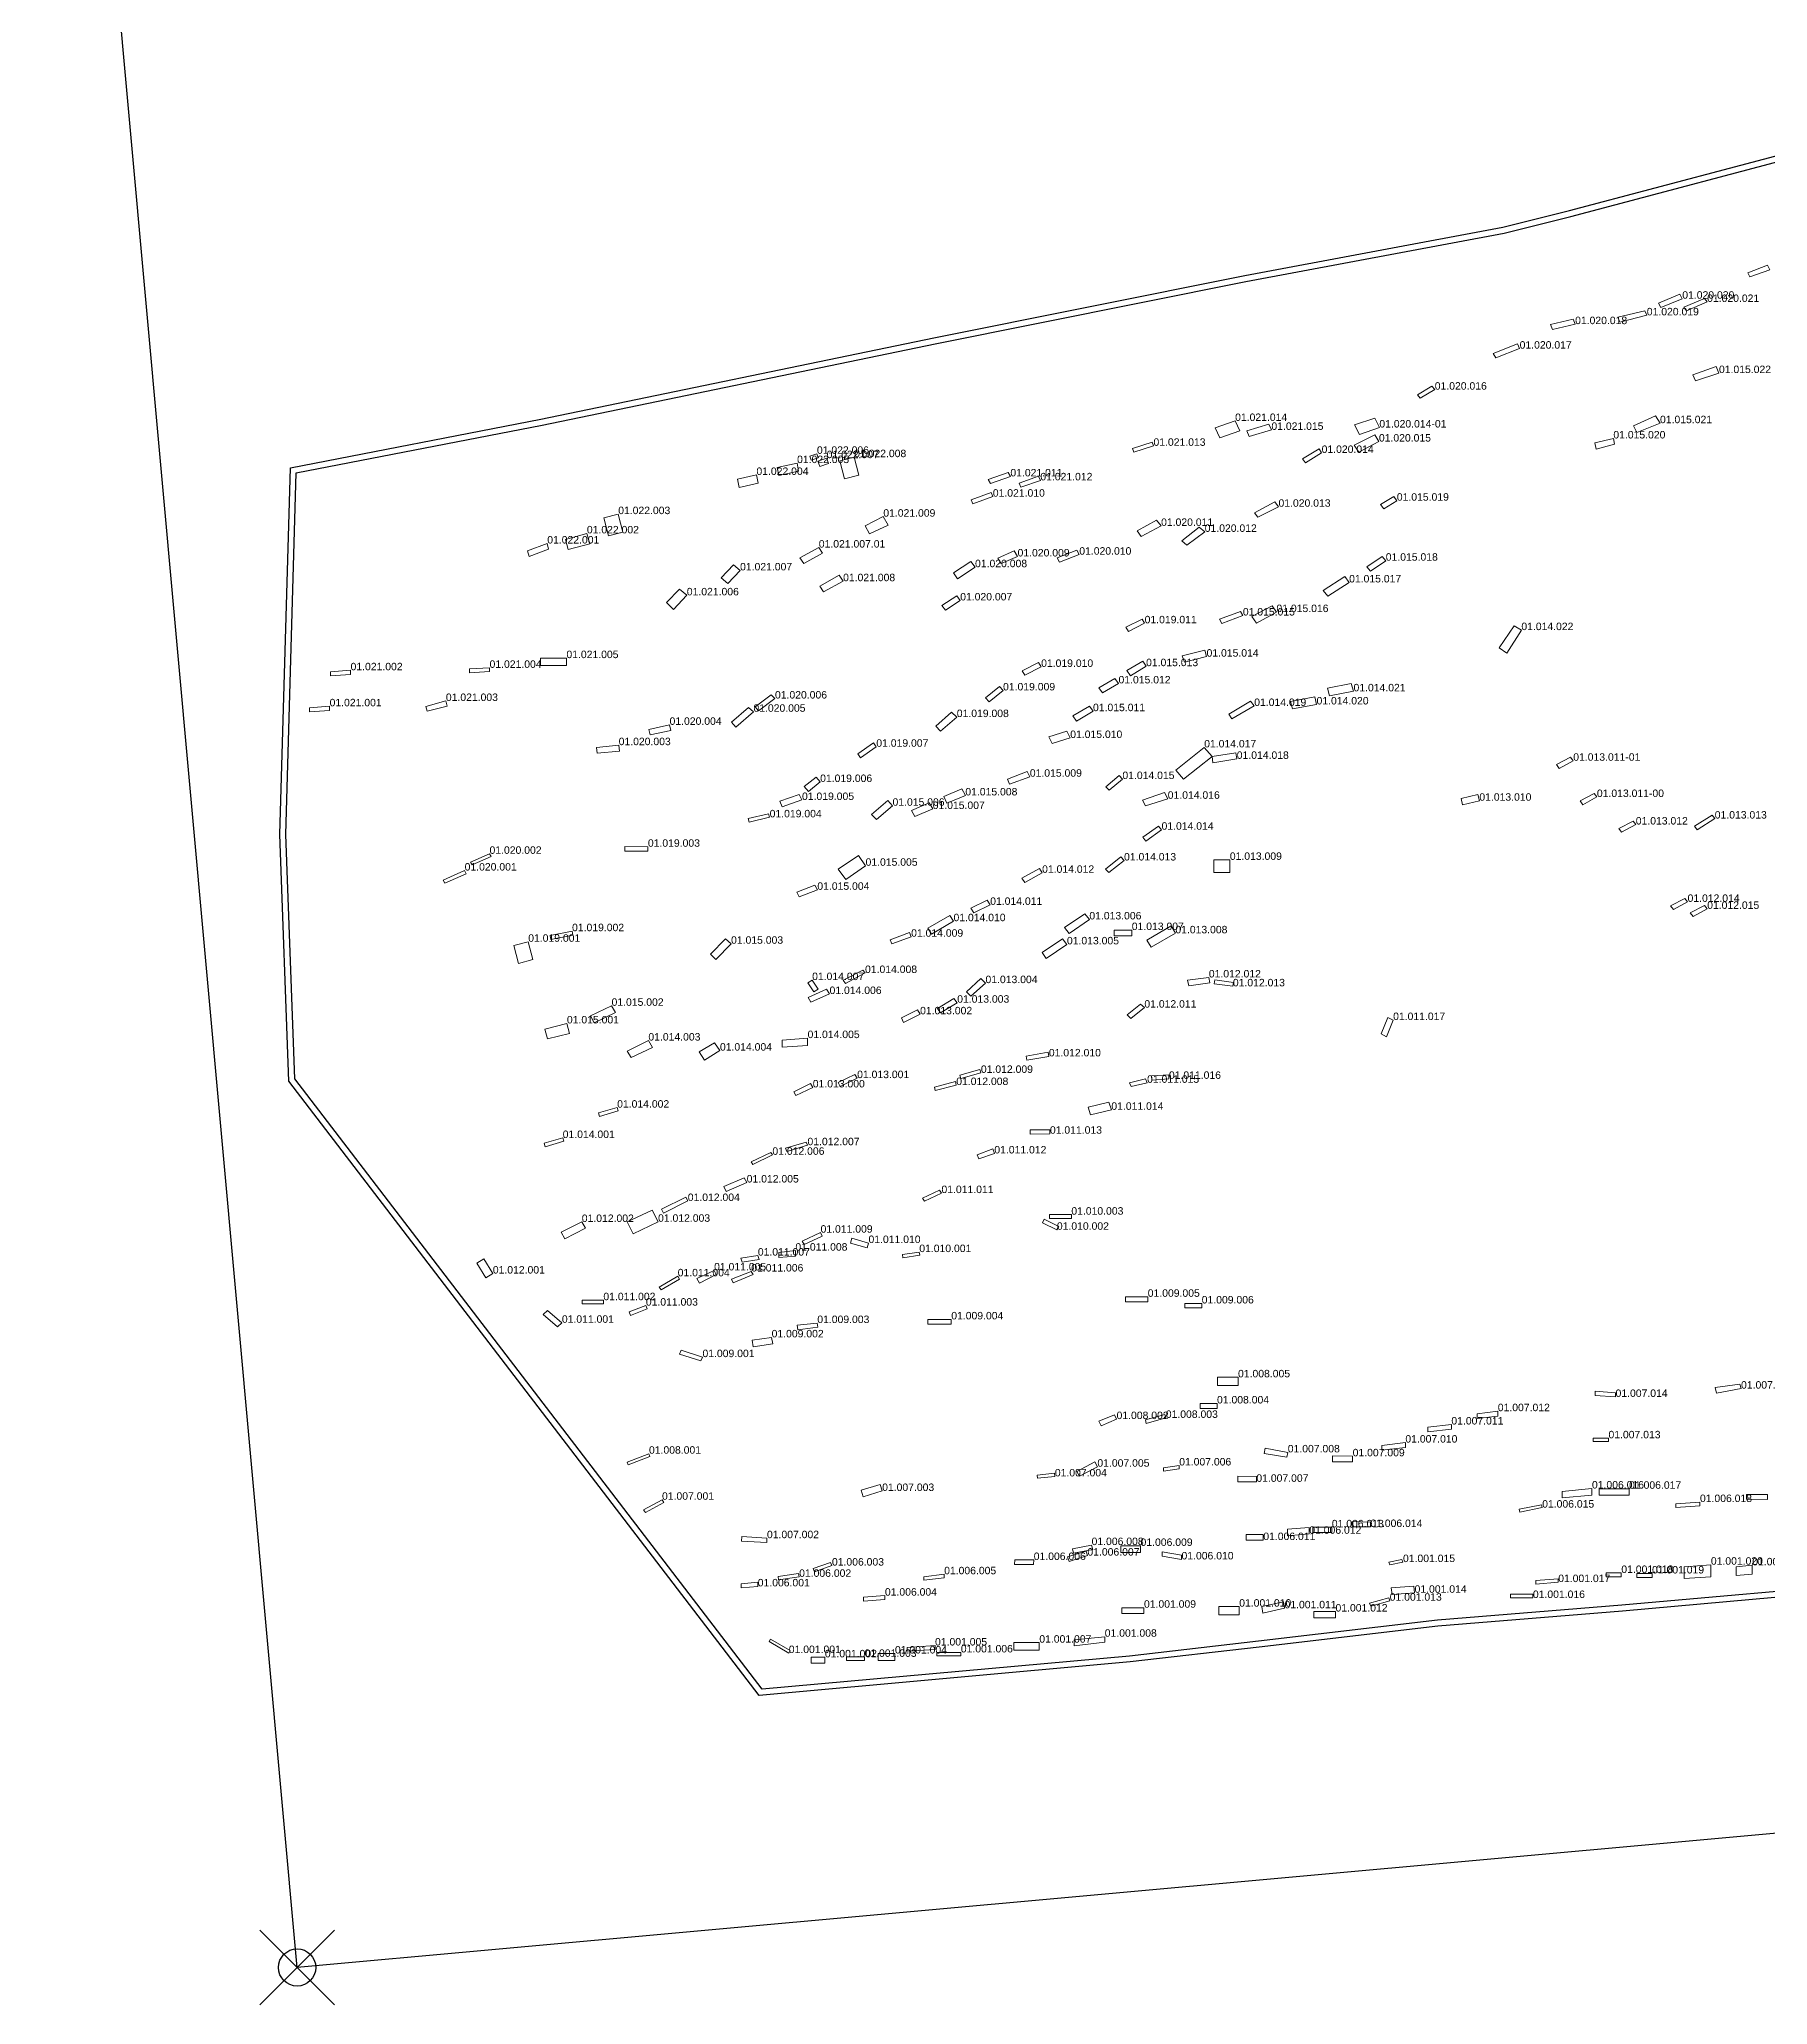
# Model space of a CAD drawing. Header units: millimetres. Extents: x -79 to 120, y 116 to 211.
# Drawn here: x -79.2 to -32.8, y 116.4 to 169.2 of the extents above; entities that cross this region are included whole.
import ezdxf

# ---------------------------------------------------------------- set-up
doc = ezdxf.new("R2010")
doc.units = ezdxf.units.MM
doc.header["$PDMODE"] = 35
doc.layers.add('Neue Steine', color=10, linetype='Continuous', lineweight=5)
doc.layers.add('Zeichnung Grabsteine', color=250, linetype='Continuous', lineweight=5)
for name, color, linetype in [('Rahmen', 3, 'Continuous'), ('Zeichnung Flaeche', 1, 'Continuous'), ('Zeichnung Grabsteine Text', 250, 'Continuous'), ('Zeichnung Lageplan', 250, 'Continuous')]:
    doc.layers.add(name, color=color, linetype=linetype)
doc.styles.add('Grabsteine', font='arial.ttf', dxfattribs={"height": 0.1})

msp = doc.modelspace()

# ---------------------------------------------------------------- linework, layer by layer
at = {"layer": 'Neue Steine'}
for points in [[(-47.469, 158.488), (-46.932, 158.677), (-47.055, 158.941), (-47.591, 158.756)], [(-43.718, 158.574), (-43.181, 158.765), (-43.304, 159.018), (-43.852, 158.837)], [(-49.772, 158.103), (-49.248, 158.274), (-49.284, 158.373), (-49.812, 158.198)], [(-59.309, 157.476), (-58.778, 157.593), (-58.82, 157.81), (-59.355, 157.688)], [(-58.479, 157.996), (-58.287, 158.059), (-58.251, 157.949), (-58.443, 157.886)], [(-58.259, 157.865), (-58.024, 157.942), (-57.976, 157.798), (-58.212, 157.721)], [(-57.286, 157.969), (-57.672, 157.867), (-57.545, 157.388), (-57.159, 157.49)], [(-60.374, 157.157), (-59.862, 157.267), (-59.912, 157.492), (-60.421, 157.38)], [(-53.628, 157.262), (-53.091, 157.453), (-53.155, 157.561), (-53.684, 157.368)], [(-52.809, 157.16), (-52.286, 157.347), (-52.337, 157.462), (-52.858, 157.269)], [(-63.624, 156.44), (-64.009, 156.337), (-63.882, 155.858), (-63.496, 155.96)], [(-58.743, 155.268), (-58.237, 155.542), (-58.135, 155.391), (-58.637, 155.117)], [(-51.776, 155.15), (-51.24, 155.352), (-51.308, 155.468), (-51.839, 155.265)], [(-62.137, 153.88), (-61.782, 154.26), (-61.977, 154.426), (-62.325, 154.065)], [(-49.922, 153.288), (-49.485, 153.509), (-49.555, 153.624), (-49.993, 153.403)], [(-67.622, 152.179), (-67.08, 152.214), (-67.08, 152.313), (-67.622, 152.285)], [(-50.713, 151.773), (-50.29, 152.03), (-50.187, 151.895), (-50.62, 151.643)], [(-44.522, 151.564), (-43.875, 151.683), (-43.941, 151.889), (-44.571, 151.766)], [(-71.917, 151.135), (-71.376, 151.169), (-71.376, 151.281), (-71.917, 151.24)], [(-38.426, 149.714), (-38.044, 149.912), (-37.973, 149.819), (-38.352, 149.611)], [(-58.311, 149.38), (-58.628, 149.127), (-58.517, 148.996), (-58.201, 149.249)], [(-49.462, 148.607), (-48.865, 148.798), (-48.956, 148.964), (-49.546, 148.764)], [(-37.791, 148.74), (-37.409, 148.939), (-37.338, 148.846), (-37.717, 148.638)], [(-47.623, 147.158), (-47.197, 147.158), (-47.197, 146.822), (-47.623, 146.822)], [(-35.357, 145.924), (-34.974, 146.123), (-34.903, 146.03), (-35.282, 145.821)], [(-34.83, 145.736), (-34.447, 145.935), (-34.376, 145.842), (-34.755, 145.634)], [(-50.307, 145.274), (-49.831, 145.274), (-49.831, 145.122), (-50.307, 145.122)], [(-66.041, 144.959), (-66.426, 144.857), (-66.299, 144.377), (-65.913, 144.48)], [(-52.128, 144.507), (-51.572, 144.89), (-51.689, 145.04), (-52.241, 144.673)], [(-63.275, 141.849), (-62.702, 142.125), (-62.814, 142.307), (-63.387, 142.026)], [(-58.852, 140.828), (-58.399, 141.049), (-58.461, 141.151), (-58.906, 140.931)], [(-65.587, 139.451), (-65.089, 139.603), (-65.115, 139.691), (-65.615, 139.548)], [(-67.423, 136.333), (-67.236, 136.448), (-66.992, 136.052), (-67.179, 135.936)], [(-43.116, 131.314), (-42.482, 131.384), (-42.482, 131.514), (-43.116, 131.44)], [(-37.027, 131.629), (-37.434, 131.629), (-37.434, 131.547), (-37.027, 131.547)], [(-50.127, 128.74), (-49.595, 128.74), (-49.595, 128.563), (-50.127, 128.563)], [(-36.268, 128), (-35.857, 128), (-35.857, 127.891), (-36.268, 127.891)], [(-50.098, 127.081), (-49.503, 127.081), (-49.503, 126.921), (-50.098, 126.921)], [(-47.495, 127.11), (-46.945, 127.11), (-46.945, 126.892), (-47.495, 126.892)], [(-44.937, 126.978), (-44.359, 126.978), (-44.359, 126.806), (-44.937, 126.806)], [(-52.994, 126.143), (-52.314, 126.143), (-52.314, 125.937), (-52.994, 125.937)], [(-58.446, 125.749), (-58.074, 125.749), (-58.074, 125.593), (-58.446, 125.593)], [(-56.644, 125.851), (-56.192, 125.851), (-56.192, 125.664), (-56.644, 125.664)]]:
    msp.add_lwpolyline(points, close=True, dxfattribs=at)
at = {"layer": 'Neue Steine', "color": 1}
msp.add_lwpolyline([(-58.416, 143.931), (-58.257, 143.691), (-58.369, 143.616), (-58.528, 143.856)], close=True, dxfattribs=at)
at = {"layer": 'Neue Steine', "color": 240}
msp.add_lwpolyline([(-56.94, 136.74), (-57.388, 136.868), (-57.35, 137), (-56.902, 136.872)], close=True, dxfattribs=at)
at = {"layer": 'Rahmen'}
msp.add_lwpolyline([(-79.173, 193.77), (113.094, 211.211), (120.019, 134.864), (-72.248, 117.423)], close=True, dxfattribs=at)
msp.add_point((-72.248, 117.423), dxfattribs=at)
at = {"layer": 'Zeichnung Flaeche'}
msp.add_lwpolyline([(-29.768, 127.601), (-36.654, 126.991), (-41.606, 126.587), (-46.409, 126.02), (-49.877, 125.624), (-59.835, 124.726), (-72.467, 141.22), (-72.715, 147.835), (-72.429, 157.681), (-65.703, 158.989), (-55.144, 161.172), (-46.795, 162.843), (-39.866, 164.143), (-38.077, 164.588), (-24.267, 168.239)], dxfattribs=at)
at = {"layer": 'Zeichnung Grabsteine'}
for points in [[(-33.231, 162.808), (-32.691, 162.994), (-32.754, 163.12), (-33.284, 162.921)], [(-35.617, 161.988), (-35.045, 162.224), (-35.113, 162.342), (-35.68, 162.105)], [(-34.933, 161.896), (-34.377, 162.136), (-34.447, 162.228), (-35, 161.992)], [(-38.527, 161.4), (-37.923, 161.54), (-37.975, 161.678), (-38.58, 161.527)], [(-36.726, 161.597), (-35.998, 161.777), (-36.055, 161.899), (-36.772, 161.725)], [(-40.053, 160.637), (-39.413, 160.883), (-39.474, 161.012), (-40.123, 160.756)], [(-34.693, 160.019), (-34.059, 160.227), (-34.133, 160.404), (-34.765, 160.176)], [(-42.158, 159.64), (-41.769, 159.875), (-41.693, 159.782), (-42.082, 159.55)], [(-46.741, 158.673), (-46.148, 158.859), (-46.08, 158.702), (-46.678, 158.525)], [(-36.264, 158.633), (-35.643, 158.881), (-35.76, 159.079), (-36.358, 158.814)], [(-43.854, 158.29), (-43.304, 158.567), (-43.193, 158.388), (-43.733, 158.105)], [(-37.359, 158.185), (-36.866, 158.316), (-36.896, 158.471), (-37.396, 158.35)], [(-45.248, 157.924), (-44.801, 158.19), (-44.731, 158.083), (-45.163, 157.815)], [(-54.099, 156.718), (-53.563, 156.909), (-53.611, 157.024), (-54.145, 156.828)], [(-46.538, 156.477), (-45.984, 156.769), (-45.89, 156.638), (-46.447, 156.355)], [(-43.149, 156.697), (-42.794, 156.909), (-42.712, 156.801), (-43.064, 156.584)], [(-56.875, 155.909), (-56.376, 156.145), (-56.504, 156.372), (-56.991, 156.128)], [(-49.577, 155.835), (-49.043, 156.124), (-49.166, 156.278), (-49.687, 155.989)], [(-64.972, 155.494), (-64.389, 155.645), (-64.466, 155.923), (-65.038, 155.761)], [(-48.355, 155.608), (-47.871, 155.964), (-48.017, 156.087), (-48.49, 155.725)], [(-66.014, 155.298), (-65.493, 155.501), (-65.53, 155.651), (-66.059, 155.453)], [(-54.621, 154.863), (-54.152, 155.17), (-54.04, 155.015), (-54.51, 154.702)], [(-53.426, 155.258), (-52.985, 155.456), (-52.898, 155.303), (-53.343, 155.115)], [(-43.513, 155.029), (-43.105, 155.301), (-43.009, 155.19), (-43.416, 154.913)], [(-60.682, 154.575), (-60.351, 154.929), (-60.53, 155.081), (-60.858, 154.734)], [(-58.213, 154.504), (-57.693, 154.797), (-57.584, 154.639), (-58.111, 154.351)], [(-44.692, 154.393), (-44.11, 154.764), (-43.993, 154.606), (-44.566, 154.238)], [(-54.934, 153.985), (-54.531, 154.244), (-54.439, 154.123), (-54.835, 153.864)], [(-47.475, 153.618), (-46.906, 153.828), (-46.847, 153.718), (-47.415, 153.503)], [(-46.604, 153.692), (-46.057, 153.974), (-45.945, 153.81), (-46.484, 153.513)], [(-39.965, 152.847), (-39.559, 153.437), (-39.367, 153.326), (-39.757, 152.708)], [(-65.714, 152.375), (-65.015, 152.375), (-65.015, 152.574), (-65.714, 152.574)], [(-48.473, 152.636), (-47.87, 152.789), (-47.822, 152.614), (-48.416, 152.468)], [(-71.355, 152.102), (-70.813, 152.136), (-70.813, 152.248), (-71.355, 152.208)], [(-52.702, 152.118), (-52.265, 152.339), (-52.335, 152.454), (-52.773, 152.233)], [(-49.96, 152.241), (-49.536, 152.488), (-49.446, 152.358), (-49.866, 152.101)], [(-59.856, 151.159), (-59.414, 151.489), (-59.512, 151.586), (-59.95, 151.267)], [(-53.663, 151.397), (-53.757, 151.507), (-53.386, 151.812), (-53.288, 151.707)], [(-45.515, 151.211), (-44.868, 151.33), (-44.916, 151.531), (-45.569, 151.409)], [(-68.755, 151.146), (-68.216, 151.286), (-68.253, 151.424), (-68.79, 151.276)], [(-60.462, 150.721), (-59.992, 151.134), (-60.121, 151.249), (-60.583, 150.853)], [(-55.094, 150.751), (-54.67, 151.12), (-54.531, 150.991), (-54.964, 150.616)], [(-51.319, 150.885), (-50.872, 151.15), (-50.969, 151.287), (-51.41, 151.021)], [(-47.141, 150.944), (-46.542, 151.29), (-46.639, 151.416), (-47.22, 151.07)], [(-62.763, 150.514), (-62.213, 150.635), (-62.245, 150.783), (-62.798, 150.656)], [(-52.059, 150.458), (-51.578, 150.616), (-51.484, 150.43), (-51.971, 150.282)], [(-64.188, 150.02), (-63.591, 150.076), (-63.612, 150.237), (-64.205, 150.172)], [(-57.188, 150.003), (-56.771, 150.301), (-56.692, 150.195), (-57.115, 149.896)], [(-48.439, 149.324), (-47.673, 149.93), (-47.886, 150.177), (-48.651, 149.57)], [(-47.656, 149.766), (-47.011, 149.87), (-47.038, 150.028), (-47.673, 149.93)], [(-53.111, 149.189), (-52.569, 149.391), (-52.638, 149.529), (-53.17, 149.321)], [(-50.439, 149.033), (-50.082, 149.328), (-50.17, 149.425), (-50.527, 149.117)], [(-59.223, 148.581), (-58.688, 148.766), (-58.761, 148.917), (-59.283, 148.734)], [(-54.88, 148.856), (-54.391, 149.068), (-54.301, 148.888), (-54.795, 148.683)], [(-40.983, 148.807), (-40.54, 148.915), (-40.495, 148.746), (-40.945, 148.635)], [(-60.105, 148.17), (-59.557, 148.3), (-59.587, 148.393), (-60.133, 148.265)], [(-56.689, 148.242), (-56.257, 148.611), (-56.384, 148.748), (-56.824, 148.374)], [(-55.748, 148.484), (-55.27, 148.688), (-55.177, 148.524), (-55.659, 148.325)], [(-34.72, 148.061), (-34.24, 148.361), (-34.173, 148.267), (-34.647, 147.964)], [(-49.455, 147.664), (-49.031, 147.968), (-49.113, 148.06), (-49.531, 147.765)], [(-36.748, 148.001), (-36.365, 148.2), (-36.294, 148.107), (-36.673, 147.899)], [(-67.551, 147.027), (-67.04, 147.244), (-67.081, 147.32), (-67.588, 147.099)], [(-63.448, 147.388), (-62.827, 147.388), (-62.827, 147.51), (-63.448, 147.514)], [(-57.717, 146.906), (-57.174, 147.276), (-56.981, 147), (-57.511, 146.63)], [(-50.45, 146.819), (-50.038, 147.141), (-50.124, 147.235), (-50.532, 146.91)], [(-68.282, 146.529), (-67.712, 146.783), (-67.749, 146.871), (-68.326, 146.612)], [(-52.705, 146.547), (-52.239, 146.81), (-52.312, 146.923), (-52.78, 146.671)], [(-58.766, 146.165), (-58.276, 146.354), (-58.342, 146.482), (-58.83, 146.289)], [(-55.21, 145.164), (-54.619, 145.511), (-54.719, 145.66), (-55.312, 145.323)], [(-54.072, 145.735), (-53.633, 145.95), (-53.713, 146.078), (-54.155, 145.864)], [(-51.513, 145.184), (-50.97, 145.559), (-51.087, 145.709), (-51.642, 145.346)], [(-65.436, 145.021), (-64.839, 145.14), (-64.864, 145.243), (-65.455, 145.128)], [(-56.317, 145.008), (-55.798, 145.207), (-55.757, 145.095), (-56.271, 144.907)], [(-49.308, 144.815), (-48.66, 145.186), (-48.773, 145.388), (-49.423, 145.005)], [(-61.003, 144.484), (-60.593, 144.906), (-60.739, 145.036), (-61.147, 144.629)], [(-57.582, 143.926), (-57.058, 144.197), (-56.995, 144.121), (-57.522, 143.84)], [(-58.522, 143.467), (-58.032, 143.689), (-57.948, 143.557), (-58.454, 143.34)], [(-54.149, 143.501), (-53.76, 143.848), (-53.889, 143.969), (-54.27, 143.615)], [(-48.297, 143.779), (-47.734, 143.856), (-47.761, 144.001), (-48.33, 143.928)], [(-47.614, 143.829), (-47.115, 143.763), (-47.1, 143.869), (-47.6, 143.938)], [(-64.27, 142.785), (-63.694, 143.062), (-63.803, 143.24), (-64.367, 142.968)], [(-56.015, 142.917), (-55.582, 143.13), (-55.516, 143.012), (-55.96, 142.795)], [(-54.972, 143.051), (-54.519, 143.324), (-54.609, 143.439), (-55.051, 143.168)], [(-49.856, 142.903), (-49.492, 143.191), (-49.593, 143.288), (-49.954, 143.002)], [(-65.523, 142.352), (-64.937, 142.498), (-65.002, 142.767), (-65.596, 142.615)], [(-42.99, 142.403), (-42.811, 142.858), (-42.949, 142.927), (-43.134, 142.484)], [(-61.308, 141.778), (-60.892, 142.037), (-61.037, 142.25), (-61.454, 142.008)], [(-59.219, 142.128), (-58.538, 142.173), (-58.538, 142.373), (-59.219, 142.321)], [(-52.664, 141.892), (-52.077, 141.998), (-52.058, 141.882), (-52.646, 141.779)], [(-54.448, 141.379), (-53.912, 141.532), (-53.883, 141.439), (-54.42, 141.29)], [(-57.663, 141.075), (-57.207, 141.298), (-57.268, 141.4), (-57.713, 141.18)], [(-55.107, 140.97), (-54.545, 141.113), (-54.564, 141.204), (-55.126, 141.059)], [(-49.847, 141.071), (-49.419, 141.173), (-49.46, 141.282), (-49.888, 141.169)], [(-49.295, 141.247), (-48.833, 141.279), (-48.839, 141.386), (-49.302, 141.359)], [(-64.124, 140.266), (-63.627, 140.418), (-63.653, 140.506), (-64.153, 140.363)], [(-50.935, 140.314), (-50.379, 140.448), (-50.447, 140.651), (-50.999, 140.517)], [(-52.556, 139.914), (-52.029, 139.914), (-52.029, 139.806), (-52.556, 139.798)], [(-60.013, 138.982), (-59.483, 139.24), (-59.524, 139.301), (-60.052, 139.047)], [(-59.099, 139.332), (-58.541, 139.497), (-58.574, 139.581), (-59.135, 139.418)], [(-53.984, 139.242), (-53.564, 139.397), (-53.522, 139.276), (-53.94, 139.129)], [(-60.724, 138.253), (-60.173, 138.496), (-60.244, 138.621), (-60.789, 138.386)], [(-55.397, 137.997), (-54.942, 138.212), (-54.996, 138.287), (-55.45, 138.072)], [(-63.225, 137.115), (-62.554, 137.442), (-62.71, 137.756), (-63.381, 137.442)], [(-62.405, 137.671), (-61.756, 138), (-61.81, 138.104), (-62.464, 137.783)], [(-65.054, 136.984), (-64.499, 137.271), (-64.603, 137.437), (-65.159, 137.159)], [(-52.185, 137.511), (-51.794, 137.315), (-51.842, 137.227), (-52.229, 137.41)], [(-52.043, 137.633), (-51.454, 137.633), (-51.454, 137.529), (-52.043, 137.529), (-52.043, 137.552)], [(-59.308, 136.482), (-58.865, 136.523), (-58.865, 136.667), (-59.308, 136.621)], [(-58.63, 136.828), (-58.145, 137.052), (-58.189, 137.15), (-58.682, 136.92)], [(-61.442, 135.797), (-60.989, 136.028), (-61.049, 136.136), (-61.51, 135.916)], [(-60.299, 136.359), (-59.84, 136.429), (-59.874, 136.534), (-60.331, 136.468)], [(-55.976, 136.477), (-55.522, 136.541), (-55.538, 136.628), (-55.992, 136.563)], [(-62.467, 135.615), (-61.979, 135.899), (-62.027, 135.978), (-62.524, 135.682)], [(-60.537, 135.803), (-60.002, 136.024), (-60.05, 136.106), (-60.58, 135.9)], [(-64.594, 135.329), (-64.594, 135.336), (-64.023, 135.336), (-64.023, 135.238), (-64.594, 135.238)], [(-63.293, 134.925), (-62.845, 135.102), (-62.882, 135.191), (-63.334, 135.021)], [(-50.003, 135.428), (-49.402, 135.428), (-49.403, 135.295), (-50.003, 135.293)], [(-48.403, 135.249), (-47.952, 135.249), (-47.952, 135.135), (-48.403, 135.129)], [(-65.251, 134.619), (-65.637, 134.954), (-65.524, 135.059), (-65.137, 134.73)], [(-58.802, 134.542), (-58.259, 134.61), (-58.277, 134.723), (-58.82, 134.667)], [(-55.305, 134.689), (-54.679, 134.689), (-54.679, 134.822), (-55.305, 134.816)], [(-59.997, 134.088), (-59.47, 134.169), (-59.504, 134.339), (-60.026, 134.261)], [(-61.977, 133.892), (-61.408, 133.705), (-61.361, 133.808), (-61.934, 133.996)], [(-46.977, 133.266), (-46.977, 133.044), (-47.529, 133.044), (-47.524, 133.266)], [(-34.163, 132.99), (-33.496, 133.086), (-33.466, 132.963), (-34.128, 132.845)], [(-47.992, 132.564), (-47.541, 132.564), (-47.541, 132.432), (-47.992, 132.431)], [(-37.386, 132.891), (-36.837, 132.853), (-36.837, 132.74), (-37.386, 132.78)], [(-50.713, 132.089), (-50.296, 132.262), (-50.239, 132.145), (-50.655, 131.96)], [(-49.462, 132.122), (-48.94, 132.264), (-48.917, 132.177), (-49.441, 132.029)], [(-41.88, 131.8), (-41.247, 131.87), (-41.247, 131.999), (-41.88, 131.926)], [(-40.556, 132.161), (-40, 132.227), (-40, 132.357), (-40.556, 132.287)], [(-63.36, 130.921), (-62.771, 131.144), (-62.798, 131.216), (-63.386, 130.99)], [(-48.982, 130.839), (-48.557, 130.899), (-48.557, 130.806), (-48.982, 130.743)], [(-46.275, 131.222), (-45.663, 131.121), (-45.641, 131.251), (-46.248, 131.365)], [(-44.442, 130.993), (-43.898, 130.993), (-43.898, 131.146), (-44.442, 131.155)], [(-57.103, 130.233), (-56.586, 130.393), (-56.535, 130.215), (-57.043, 130.061)], [(-52.37, 130.638), (-51.909, 130.691), (-51.897, 130.606), (-52.362, 130.555)], [(-46.986, 130.461), (-46.484, 130.461), (-46.484, 130.599), (-46.986, 130.608)], [(-62.89, 129.634), (-62.397, 129.902), (-62.448, 129.979), (-62.944, 129.711)], [(-39.408, 129.649), (-38.808, 129.768), (-38.827, 129.841), (-39.425, 129.73)], [(-38.267, 130.034), (-37.471, 130.105), (-37.471, 130.281), (-38.267, 130.204)], [(-37.279, 130.1), (-36.472, 130.1), (-36.472, 130.274), (-37.279, 130.275)], [(-35.214, 129.873), (-34.57, 129.918), (-34.57, 129.817), (-35.214, 129.772)], [(-33.324, 130.12), (-32.756, 130.12), (-32.756, 129.99), (-33.324, 129.991)], [(-43.907, 129.248), (-43.423, 129.248), (-43.423, 129.381), (-43.907, 129.394)], [(-60.316, 128.868), (-59.629, 128.831), (-59.629, 128.947), (-60.304, 128.989)], [(-51.424, 128.659), (-50.91, 128.762), (-50.879, 128.64), (-51.393, 128.544)], [(-46.755, 128.897), (-46.298, 128.897), (-46.298, 129.049), (-46.755, 129.048)], [(-45.649, 129.008), (-45.063, 129.066), (-45.063, 129.235), (-45.649, 129.186)], [(-44.964, 129.101), (-44.458, 129.101), (-44.458, 129.239), (-44.964, 129.246)], [(-58.349, 128.042), (-57.884, 128.212), (-57.926, 128.298), (-58.389, 128.13)], [(-52.978, 128.241), (-52.976, 128.362), (-52.464, 128.362), (-52.466, 128.241), (-52.978, 128.241)], [(-51.556, 128.449), (-51.056, 128.595), (-51.022, 128.48), (-51.508, 128.323)], [(-49.016, 128.465), (-48.495, 128.377), (-48.495, 128.495), (-49.016, 128.585)], [(-42.901, 128.228), (-42.546, 128.306), (-42.573, 128.377), (-42.922, 128.306)], [(-34.998, 128.177), (-34.277, 128.236), (-34.277, 127.91), (-34.998, 127.867)], [(-33.599, 128.178), (-33.166, 128.219), (-33.166, 127.983), (-33.599, 127.948)], [(-60.321, 127.723), (-59.877, 127.765), (-59.877, 127.654), (-60.321, 127.613)], [(-59.322, 127.825), (-58.765, 127.91), (-58.782, 128.001), (-59.331, 127.919)], [(-55.416, 127.82), (-54.87, 127.885), (-54.87, 127.979), (-55.416, 127.909)], [(-38.377, 127.858), (-38.978, 127.814), (-38.978, 127.714), (-38.377, 127.769)], [(-37.092, 127.914), (-36.682, 127.914), (-36.682, 128.014), (-37.092, 128.013)], [(-57.038, 127.258), (-56.461, 127.302), (-56.461, 127.405), (-57.038, 127.365)], [(-46.309, 126.935), (-45.728, 127.065), (-45.758, 127.239), (-46.34, 127.115)], [(-43.414, 127.126), (-42.903, 127.269), (-42.929, 127.348), (-43.443, 127.205)], [(-42.841, 127.434), (-42.235, 127.482), (-42.256, 127.656), (-42.863, 127.615)], [(-39.655, 127.342), (-39.057, 127.342), (-39.057, 127.446), (-39.655, 127.446)], [(-59.537, 126.234), (-59.007, 125.93), (-59.043, 125.864), (-59.573, 126.171)], [(-51.379, 126.059), (-50.557, 126.156), (-50.557, 126.302), (-51.379, 126.219)], [(-57.493, 125.666), (-57.008, 125.666), (-57.008, 125.762), (-57.493, 125.762), (-57.493, 125.726)], [(-55.864, 125.912), (-55.115, 125.962), (-55.115, 126.066), (-55.864, 126.013)], [(-55.064, 125.786), (-54.422, 125.786), (-54.422, 125.88), (-55.064, 125.88)]]:
    msp.add_lwpolyline(points, close=True, dxfattribs=at)
at = {"layer": 'Zeichnung Grabsteine', "color": 18}
msp.add_lwpolyline([(-51.304, 130.739), (-50.824, 130.997), (-50.754, 130.867), (-51.233, 130.609)], close=True, dxfattribs=at)
at = {"layer": 'Zeichnung Lageplan'}
for points in [[(-29.768, 127.601), (-36.654, 126.991), (-41.606, 126.587), (-46.409, 126.02), (-49.877, 125.624), (-59.835, 124.726), (-72.467, 141.22), (-72.715, 147.835), (-72.429, 157.681), (-65.703, 158.989), (-55.144, 161.172), (-46.795, 162.843), (-39.866, 164.143), (-38.077, 164.588), (-24.267, 168.239)], [(-29.768, 127.762), (-36.668, 127.15), (-41.622, 126.746), (-46.427, 126.179), (-49.893, 125.783), (-59.762, 124.893), (-72.309, 141.277), (-72.555, 147.835), (-72.273, 157.548), (-65.671, 158.832), (-55.112, 161.016), (-46.764, 162.686), (-39.832, 163.987), (-38.037, 164.433), (-24.121, 168.113)]]:
    msp.add_lwpolyline(points, dxfattribs=at)

# ---------------------------------------------------------------- texts
at = {"layer": 'Zeichnung Grabsteine Text', "style": 'Grabsteine'}
for s, p in [('01.020.020', (-35.045, 162.224)), ('01.020.021', (-34.377, 162.136)), ('01.020.018', (-37.923, 161.54)), ('01.020.019', (-35.998, 161.777)), ('01.020.017', (-39.413, 160.883)), ('01.015.022', (-34.059, 160.227)), ('01.020.016', (-41.693, 159.782)), ('01.021.014', (-47.055, 158.941)), ('01.021.015', (-46.08, 158.702)), ('01.020.014-01', (-43.181, 158.765)), ('01.015.021', (-35.643, 158.881)), ('01.021.013', (-49.248, 158.274)), ('01.020.015', (-43.193, 158.388)), ('01.015.020', (-36.896, 158.471)), ('01.022.005', (-58.82, 157.81)), ('01.022.006', (-58.287, 158.059)), ('01.022.007', (-58.024, 157.942)), ('01.022.008', (-57.286, 157.969)), ('01.020.014', (-44.731, 158.083)), ('01.022.004', (-59.912, 157.492)), ('01.021.011', (-53.091, 157.453)), ('01.021.012', (-52.286, 157.347)), ('01.021.010', (-53.563, 156.909)), ('01.020.013', (-45.89, 156.638)), ('01.015.019', (-42.712, 156.801)), ('01.022.003', (-63.624, 156.44)), ('01.021.009', (-56.504, 156.372)), ('01.020.011', (-49.043, 156.124)), ('01.022.001', (-65.53, 155.651)), ('01.022.002', (-64.466, 155.923)), ('01.021.007.01', (-58.237, 155.542)), ('01.020.012', (-47.871, 155.964)), ('01.021.007', (-60.351, 154.929)), ('01.020.008', (-54.04, 155.015)), ('01.020.009', (-52.898, 155.303)), ('01.020.010', (-51.24, 155.352)), ('01.015.018', (-43.009, 155.19)), ('01.021.008', (-57.584, 154.639)), ('01.015.017', (-43.993, 154.606)), ('01.021.006', (-61.782, 154.26)), ('01.020.007', (-54.439, 154.123)), ('01.019.011', (-49.485, 153.509)), ('01.015.015', (-46.847, 153.718)), ('01.015.016', (-45.945, 153.81)), ('01.014.022', (-39.367, 153.326)), ('01.021.004', (-67.08, 152.313)), ('01.021.005', (-65.015, 152.574)), ('01.019.010', (-52.265, 152.339)), ('01.015.013', (-49.446, 152.358)), ('01.015.014', (-47.822, 152.614)), ('01.021.002', (-70.813, 152.248)), ('01.015.012', (-50.187, 151.895)), ('01.021.001', (-71.376, 151.281)), ('01.021.003', (-68.253, 151.424)), ('01.020.006', (-59.414, 151.489)), ('01.019.009', (-53.288, 151.707)), ('01.014.019', (-46.542, 151.29)), ('01.014.020', (-44.868, 151.33)), ('01.014.021', (-43.875, 151.683)), ('01.020.004', (-62.245, 150.783)), ('01.020.005', (-59.992, 151.134)), ('01.019.008', (-54.531, 150.991)), ('01.015.011', (-50.872, 151.15)), ('01.020.003', (-63.612, 150.237)), ('01.019.007', (-56.692, 150.195)), ('01.015.010', (-51.484, 150.43)), ('01.014.017', (-47.886, 150.177)), ('01.014.018', (-47.011, 149.87)), ('01.013.011-01', (-37.973, 149.819)), ('01.019.006', (-58.201, 149.249)), ('01.015.009', (-52.569, 149.391)), ('01.014.015', (-50.082, 149.328)), ('01.019.005', (-58.688, 148.766)), ('01.015.006', (-56.257, 148.611)), ('01.015.008', (-54.301, 148.888)), ('01.014.016', (-48.865, 148.798)), ('01.013.010', (-40.495, 148.746)), ('01.013.011-00', (-37.338, 148.846)), ('01.019.004', (-59.557, 148.3)), ('01.015.007', (-55.177, 148.524)), ('01.013.012', (-36.294, 148.107)), ('01.013.013', (-34.173, 148.267)), ('01.014.014', (-49.031, 147.968)), ('01.020.002', (-67.081, 147.32)), ('01.019.003', (-62.827, 147.51)), ('01.014.013', (-50.038, 147.141)), ('01.013.009', (-47.197, 147.158)), ('01.020.001', (-67.749, 146.871)), ('01.015.005', (-56.981, 147)), ('01.014.012', (-52.239, 146.81)), ('01.015.004', (-58.276, 146.354)), ('01.012.014', (-34.903, 146.03)), ('01.014.010', (-54.619, 145.511)), ('01.014.011', (-53.633, 145.95)), ('01.013.006', (-50.97, 145.559)), ('01.012.015', (-34.376, 145.842)), ('01.019.001', (-66.041, 144.959)), ('01.019.002', (-64.864, 145.243)), ('01.015.003', (-60.593, 144.906)), ('01.014.009', (-55.757, 145.095)), ('01.013.007', (-49.831, 145.274)), ('01.013.008', (-48.66, 145.186)), ('01.013.005', (-51.572, 144.89)), ('01.014.007', (-58.416, 143.931)), ('01.014.008', (-56.995, 144.121)), ('01.013.004', (-53.76, 143.848)), ('01.012.012', (-47.761, 144.001)), ('01.014.006', (-57.948, 143.557)), ('01.013.003', (-54.519, 143.324)), ('01.012.013', (-47.115, 143.763)), ('01.015.002', (-63.803, 143.24)), ('01.013.002', (-55.516, 143.012)), ('01.012.011', (-49.492, 143.191)), ('01.011.017', (-42.811, 142.858)), ('01.015.001', (-65.002, 142.767)), ('01.014.003', (-62.814, 142.307)), ('01.014.005', (-58.538, 142.373)), ('01.014.004', (-60.892, 142.037)), ('01.012.010', (-52.058, 141.882)), ('01.013.001', (-57.207, 141.298)), ('01.012.009', (-53.883, 141.439)), ('01.011.016', (-48.833, 141.279)), ('01.013.000', (-58.399, 141.049)), ('01.012.008', (-54.545, 141.113)), ('01.011.015', (-49.419, 141.173)), ('01.014.002', (-63.653, 140.506)), ('01.011.014', (-50.379, 140.448)), ('01.014.001', (-65.115, 139.691)), ('01.011.013', (-52.029, 139.806)), ('01.012.006', (-59.483, 139.24)), ('01.012.007', (-58.541, 139.497)), ('01.011.012', (-53.522, 139.276)), ('01.012.005', (-60.173, 138.496)), ('01.011.011', (-54.942, 138.212)), ('01.012.004', (-61.756, 138)), ('01.010.003', (-51.454, 137.633)), ('01.012.002', (-64.603, 137.437)), ('01.012.003', (-62.554, 137.442)), ('01.011.009', (-58.189, 137.15)), ('01.010.002', (-51.842, 137.227)), ('01.011.007', (-59.874, 136.534)), ('01.011.008', (-58.865, 136.667)), ('01.011.010', (-56.902, 136.872)), ('01.010.001', (-55.538, 136.628)), ('01.012.001', (-66.992, 136.052)), ('01.011.004', (-62.027, 135.978)), ('01.011.005', (-61.049, 136.136)), ('01.011.006', (-60.05, 136.106)), ('01.009.005', (-49.402, 135.428)), ('01.011.002', (-64.023, 135.336)), ('01.011.003', (-62.882, 135.191)), ('01.009.006', (-47.952, 135.249)), ('01.011.001', (-65.137, 134.73)), ('01.009.003', (-58.277, 134.723)), ('01.009.004', (-54.679, 134.822)), ('01.009.002', (-59.504, 134.339)), ('01.009.001', (-61.361, 133.808)), ('01.008.005', (-46.977, 133.266)), ('01.007.015', (-33.466, 132.963)), ('01.008.004', (-47.541, 132.564)), ('01.007.012', (-40, 132.357)), ('01.007.014', (-36.837, 132.74)), ('01.008.002', (-50.239, 132.145)), ('01.008.003', (-48.917, 132.177)), ('01.007.011', (-41.247, 131.999)), ('01.008.001', (-62.798, 131.216)), ('01.007.008', (-45.641, 131.251)), ('01.007.010', (-42.482, 131.514)), ('01.007.013', (-37.027, 131.629)), ('01.007.006', (-48.557, 130.899)), ('01.007.009', (-43.898, 131.146)), ('01.007.003', (-56.535, 130.215)), ('01.007.004', (-51.897, 130.606)), ('01.007.007', (-46.484, 130.461)), ('01.006.016', (-37.471, 130.281)), ('01.006.017', (-36.472, 130.274)), ('01.007.001', (-62.448, 129.979)), ('01.006.015', (-38.808, 129.768)), ('01.006.018', (-34.57, 129.918)), ('01.006.013', (-44.458, 129.239)), ('01.006.014', (-43.423, 129.248)), ('01.007.002', (-59.629, 128.947)), ('01.006.008', (-50.91, 128.762)), ('01.006.009', (-49.595, 128.74)), ('01.006.011', (-46.298, 128.897)), ('01.006.012', (-45.063, 129.066)), ('01.006.003', (-57.884, 128.212)), ('01.006.006', (-52.464, 128.362)), ('01.006.007', (-51.022, 128.48)), ('01.006.010', (-48.495, 128.377)), ('01.001.015', (-42.546, 128.306)), ('01.001.018', (-36.682, 128.014)), ('01.001.020', (-34.277, 128.236)), ('01.001.021', (-33.166, 128.219)), ('01.006.001', (-59.877, 127.654)), ('01.006.002', (-58.765, 127.91)), ('01.006.005', (-54.87, 127.979)), ('01.001.017', (-38.377, 127.769)), ('01.001.019', (-35.857, 128)), ('01.006.004', (-56.461, 127.405)), ('01.001.009', (-49.503, 127.081)), ('01.001.010', (-46.945, 127.11)), ('01.001.011', (-45.728, 127.065)), ('01.001.012', (-44.359, 126.978)), ('01.001.013', (-42.903, 127.269)), ('01.001.014', (-42.235, 127.482)), ('01.001.016', (-39.057, 127.342)), ('01.001.005', (-55.115, 126.066)), ('01.001.007', (-52.314, 126.143)), ('01.001.008', (-50.557, 126.302)), ('01.001.001', (-59.043, 125.864)), ('01.001.002', (-58.074, 125.749)), ('01.001.003', (-57.008, 125.762)), ('01.001.004', (-56.192, 125.851)), ('01.001.006', (-54.422, 125.88))]:
    msp.add_text(s, height=0.2, dxfattribs=at).set_placement(p)
at = {"layer": 'Zeichnung Grabsteine Text', "color": 18, "style": 'Grabsteine'}
msp.add_text('01.007.005', height=0.2, dxfattribs=at).set_placement((-50.754, 130.867))

doc.saveas('drawing.dxf')
